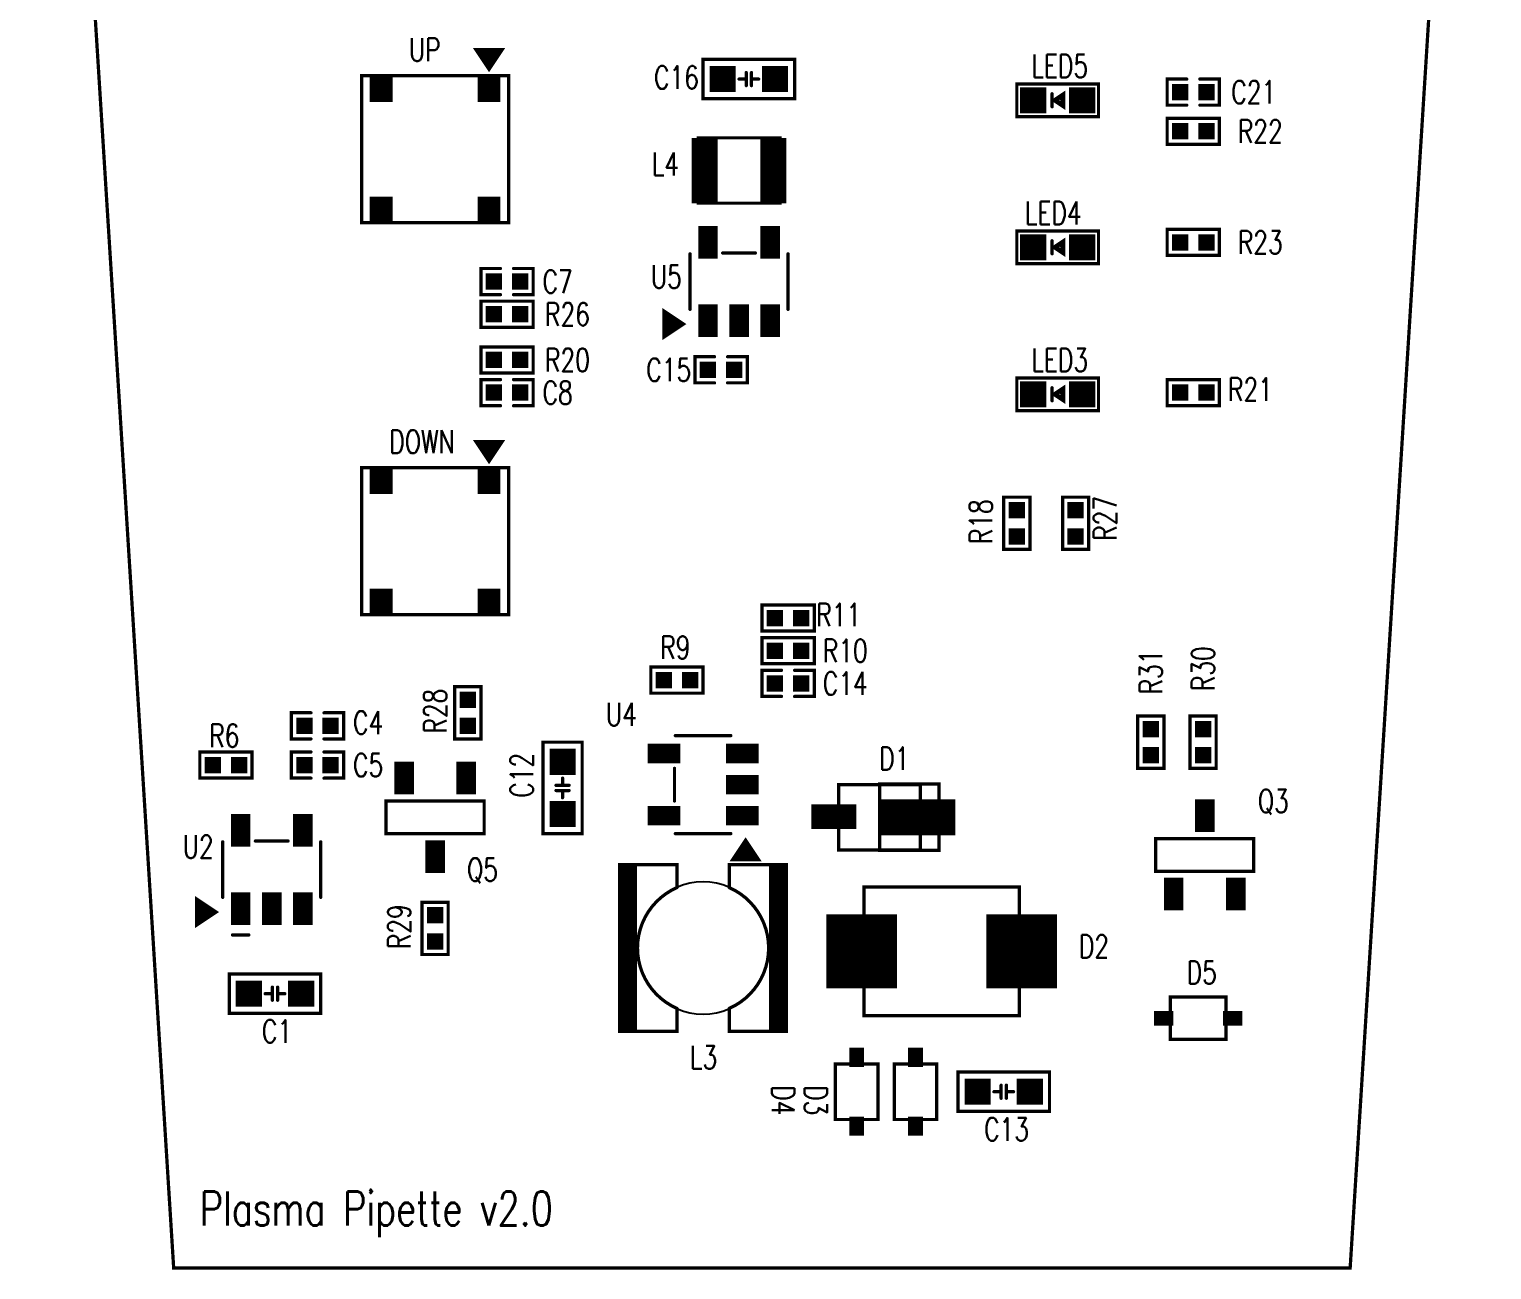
# Model space of a CAD drawing. Extents: x -5.3 to 40.5, y -0.1 to 73.1.
# Drawn here: x -4.42 to 40.33, y -0.05 to 37.93 of the extents above; entities that cross this region are included whole.
import ezdxf
from ezdxf.enums import TextEntityAlignment as Align

# ---------------------------------------------------------------- set-up
doc = ezdxf.new("R2010")
doc.units = 0
for name, pattern in [('KEEPOUT_00001000$0', [2, 1, 1]), ('TRMIDX_0', [2, 1, 1]), ('TRMIDX_1', [2, 1, 1])]:
    doc.linetypes.add(name, pattern=pattern)
for name, color, linetype in [('BOARD_OUTLINE_00', 254, 'CONTINUOUS'), ('DRIL_NPLTE_THRU_01', 96, 'CONTINUOUS'), ('DRIL_PLTE_THRU_01', 96, 'CONTINUOUS'), ('KEEPOUT_01', 4, 'CONTINUOUS'), ('PADS_INNER', 3, 'CONTINUOUS'), ('PADS_TOP', 3, 'CONTINUOUS'), ('PART_NAME_01', 254, 'CONTINUOUS'), ('PART_TOP_2DLINE_00', 255, 'CONTINUOUS'), ('PART_TOP_2DLINE_01', 255, 'CONTINUOUS'), ('PART_TOP_2DLINE_126', 254, 'CONTINUOUS'), ('PART_TOP_COPPER_01', 255, 'CONTINUOUS'), ('TEXT_126', 254, 'CONTINUOUS')]:
    doc.layers.add(name, color=color, linetype=linetype)
doc.styles.add('W0$1', font='simplex', dxfattribs={"width": 0.75})

# ---------------------------------------------------------------- blocks, each defined once
blk = doc.blocks.new('SMOOTH_0$1')
at = {"const_width": 0.05}
blk.add_lwpolyline([(-0.025, 0, 1), (0.025, 0, 1)], format="xyb", close=True, dxfattribs=at)
blk = doc.blocks.new('BOARD_1')
at = {"layer": 'BOARD_OUTLINE_00', "const_width": 0.1}
blk.add_lwpolyline([(0, -1), (36, -1), (40.28, 67.087, 0.432739), (38.483, 69), (20, 69), (20, 68.94, -0.969914), (18, 68.94), (18, 69), (-2.483, 69, 0.432739), (-4.28, 67.087), (-3.925, 61.595), (-3.92, 61.58), (-3.92, 61.17, -0.414214), (-4.12, 60.97), (-4.17, 60.97, 0.414214), (-4.37, 60.77), (-4.37, 53.3, 0.414214), (-4.07, 53), (-3.67, 53, -0.414214), (-3.37, 52.7), (-3.37, 52.633), (-3.34, 52.26)], format="xyb", close=True, dxfattribs=at)
at = {"layer": 'BOARD_OUTLINE_00'}
for p in [(40.28, 67.087), (0, -1), (36, -1)]:
    blk.add_blockref('SMOOTH_0$1', p, dxfattribs=at)
blk = doc.blocks.new('PART_BODY_TOP_2')
at = {"layer": 'PART_TOP_2DLINE_01', "const_width": 0.1}
for points in [[(-0.2, 0.4), (-0.8, 0.4), (-0.8, -0.4), (-0.2, -0.4)], [(0.2, 0.4), (0.8, 0.4), (0.8, -0.4), (0.2, -0.4)]]:
    blk.add_lwpolyline(points, dxfattribs=at)
at = {"layer": 'PART_TOP_2DLINE_01'}
for p in [(-0.8, 0.4), (-0.2, 0.4), (0.2, 0.4), (0.8, 0.4), (-0.8, -0.4), (-0.2, -0.4), (0.2, -0.4), (0.8, -0.4)]:
    blk.add_blockref('SMOOTH_0$1', p, dxfattribs=at)
blk = doc.blocks.new('DRIL_HOLE_0')
blk.add_lwpolyline([(0, 0, 1), (0, 0, 1)], format="xyb", close=True)
blk = doc.blocks.new('PAD_0')
blk.add_lwpolyline([(0, 0, 1), (0, 0, 1)], format="xyb", close=True)
blk = doc.blocks.new('PAD_1')
at = {"const_width": 0.5}
blk.add_lwpolyline([(-0.25, 0), (0.25, 0)], dxfattribs=at)
blk = doc.blocks.new('STK_TOP_5')
at = {"layer": 'DRIL_NPLTE_THRU_01'}
blk.add_blockref('DRIL_HOLE_0', (0, 0), dxfattribs=at)
at = {"layer": 'PADS_INNER'}
blk.add_blockref('PAD_0', (0, 0), dxfattribs=at)
at = {"layer": 'PADS_TOP'}
blk.add_blockref('PAD_1', (0, 0), dxfattribs=at)
blk = doc.blocks.new('SYM_TOP_4')
for name, p in [('PART_BODY_TOP_2', (0, 0)), ('STK_TOP_5', (-0.4, 0)), ('STK_TOP_5', (0.4, 0))]:
    blk.add_blockref(name, p)
blk = doc.blocks.new('PART_TOP_0')
blk.add_blockref('SYM_TOP_4', (0, 0))
at = {"layer": 'PART_NAME_01', "style": 'W0$1', "width": 0.75}
blk.add_text('C14', height=0.7, rotation=-180, dxfattribs=at).set_placement((-1.75, 0), align=Align.MIDDLE_CENTER)
blk = doc.blocks.new('PART_TOP_1')
blk.add_blockref('SYM_TOP_4', (0, 0))
at = {"layer": 'PART_NAME_01', "style": 'W0$1', "width": 0.75}
blk.add_text('C15', height=0.7, dxfattribs=at).set_placement((-1.6, 0), align=Align.MIDDLE_CENTER)
blk = doc.blocks.new('PART_TOP_5')
blk.add_blockref('SYM_TOP_4', (0, 0))
at = {"layer": 'PART_NAME_01', "style": 'W0$1', "width": 0.75}
blk.add_text('C21', height=0.7, rotation=-180, dxfattribs=at).set_placement((-1.85, 0), align=Align.MIDDLE_CENTER)
blk = doc.blocks.new('PART_TOP_10')
blk.add_blockref('SYM_TOP_4', (0, 0))
at = {"layer": 'PART_NAME_01', "style": 'W0$1', "width": 0.75}
blk.add_text('C4', height=0.7, dxfattribs=at).set_placement((1.55, 0.1), align=Align.MIDDLE_CENTER)
blk = doc.blocks.new('PART_TOP_11')
blk.add_blockref('SYM_TOP_4', (0, 0))
at = {"layer": 'PART_NAME_01', "style": 'W0$1', "width": 0.75}
blk.add_text('C5', height=0.7, dxfattribs=at).set_placement((1.55, 0), align=Align.MIDDLE_CENTER)
blk = doc.blocks.new('PART_BODY_TOP_3')
at = {"layer": 'PART_TOP_2DLINE_00', "const_width": 0.1}
blk.add_lwpolyline([(-1.4, 0.6), (1.4, 0.6), (1.4, -0.6), (-1.4, -0.6)], close=True, dxfattribs=at)
for points in [[(-0.3, 0), (-0.08, 0)], [(-0.08, 0.2), (-0.08, -0.2)], [(0.08, 0.2), (0.08, -0.2)], [(0.08, 0), (0.3, 0)]]:
    blk.add_lwpolyline(points, dxfattribs=at)
at = {"layer": 'PART_TOP_2DLINE_00'}
for p in [(-1.4, 0.6), (1.4, 0.6), (-0.3, 0), (-0.08, 0.2), (-0.08, 0), (0.08, 0.2), (0.08, 0), (0.3, 0), (-0.08, -0.2), (0.08, -0.2), (-1.4, -0.6), (1.4, -0.6)]:
    blk.add_blockref('SMOOTH_0$1', p, dxfattribs=at)
blk = doc.blocks.new('PAD_2')
at = {"const_width": 0.8}
blk.add_lwpolyline([(-0.4, 0), (0.4, 0)], dxfattribs=at)
blk = doc.blocks.new('STK_TOP_6')
at = {"layer": 'DRIL_NPLTE_THRU_01'}
blk.add_blockref('DRIL_HOLE_0', (0, 0), dxfattribs=at)
at = {"layer": 'PADS_INNER'}
blk.add_blockref('PAD_0', (0, 0), dxfattribs=at)
at = {"layer": 'PADS_TOP'}
blk.add_blockref('PAD_2', (0, 0), dxfattribs=at)
blk = doc.blocks.new('SYM_TOP_5')
for name, p in [('PART_BODY_TOP_3', (0, 0)), ('STK_TOP_6', (-0.8, 0)), ('STK_TOP_6', (0.8, 0))]:
    blk.add_blockref(name, p)
blk = doc.blocks.new('PART_TOP_13')
blk.add_blockref('SYM_TOP_5', (0, 0))
at = {"layer": 'PART_NAME_01', "style": 'W0$1', "width": 0.75}
blk.add_text('C1', height=0.7, rotation=180, dxfattribs=at).set_placement((0.4, 1.5))
blk = doc.blocks.new('PART_TOP_14')
blk.add_blockref('SYM_TOP_5', (0, 0))
at = {"layer": 'PART_NAME_01', "style": 'W0$1', "width": 0.75}
blk.add_text('C12', height=0.7, dxfattribs=at).set_placement((-0.3, 0.9))
blk = doc.blocks.new('PART_TOP_15')
blk.add_blockref('SYM_TOP_5', (0, 0))
at = {"layer": 'PART_NAME_01', "style": 'W0$1', "width": 0.75}
blk.add_text('C13', height=0.7, dxfattribs=at).set_placement((-0.6, -1.5))
blk = doc.blocks.new('PART_TOP_16')
blk.add_blockref('SYM_TOP_5', (0, 0))
at = {"layer": 'PART_NAME_01', "style": 'W0$1', "width": 0.75}
blk.add_text('C16', height=0.7, rotation=180, dxfattribs=at).set_placement((2.9, 0.3))
blk = doc.blocks.new('PART_BODY_TOP_21')
at = {"layer": 'PART_TOP_2DLINE_01', "const_width": 0.1}
for points in [[(-1.5, 0.85), (-1.5, -0.85)], [(-0.5, 0.875), (0.5, 0.875)], [(1.5, 0.85), (1.5, -0.85)], [(-2.3, -1), (-2.15, -1)], [(-2.3, -1.1), (-2, -1.1)], [(-2.3, -1.2), (-1.85, -1.2)], [(-2.3, -1.3), (-1.7, -1.3)], [(-2.3, -1.4), (-1.85, -1.4)], [(-2.3, -1.5), (-2, -1.5)], [(-2.3, -1.6), (-2.15, -1.6)]]:
    blk.add_lwpolyline(points, dxfattribs=at)
blk.add_lwpolyline([(-2.3, -0.9), (-1.7, -1.3), (-2.3, -1.7)], close=True, dxfattribs=at)
at = {"layer": 'PART_TOP_2DLINE_01'}
for p in [(-1.5, 0.85), (-0.5, 0.875), (0.5, 0.875), (1.5, 0.85), (-2.3, -0.9), (-1.5, -0.85), (1.5, -0.85), (-2.3, -1), (-2.3, -1.1), (-2.3, -1.2), (-2.3, -1.3), (-2.15, -1), (-2, -1.1), (-1.85, -1.2), (-1.7, -1.3), (-1.7, -1.3), (-2.3, -1.4), (-2.3, -1.5), (-2.3, -1.6), (-2.3, -1.7), (-2.15, -1.6), (-2, -1.5), (-1.85, -1.4)]:
    blk.add_blockref('SMOOTH_0$1', p, dxfattribs=at)
blk = doc.blocks.new('PAD_3')
at = {"const_width": 0.6}
blk.add_lwpolyline([(-0.5, 0), (0.5, 0)], dxfattribs=at)
blk = doc.blocks.new('STK_TOP_7')
at = {"layer": 'DRIL_NPLTE_THRU_01'}
blk.add_blockref('DRIL_HOLE_0', (0, 0), dxfattribs=at)
at = {"layer": 'PADS_INNER'}
blk.add_blockref('PAD_0', (0, 0), dxfattribs=at)
at = {"layer": 'PADS_TOP', "rotation": 90}
blk.add_blockref('PAD_3', (0, 0), dxfattribs=at)
blk = doc.blocks.new('SYM_TOP_23')
for name, p in [('STK_TOP_7', (-0.95, 1.2)), ('STK_TOP_7', (0.95, 1.2)), ('PART_BODY_TOP_21', (0, 0)), ('STK_TOP_7', (-0.95, -1.2)), ('STK_TOP_7', (0, -1.2)), ('STK_TOP_7', (0.95, -1.2))]:
    blk.add_blockref(name, p)
blk = doc.blocks.new('PART_TOP_18')
blk.add_blockref('SYM_TOP_23', (0, 0))
at = {"layer": 'PART_NAME_01', "style": 'W0$1', "width": 0.75}
blk.add_text('U4', height=0.7, rotation=-90, dxfattribs=at).set_placement((2.15, 2.5), align=Align.MIDDLE_CENTER)
blk = doc.blocks.new('PART_BODY_TOP_4')
at = {"layer": 'PART_TOP_2DLINE_00', "const_width": 0.1}
for points in [[(-1.5, 0.85), (-1.5, -0.85)], [(-0.5, 0.875), (0.5, 0.875)], [(1.5, 0.85), (1.5, -0.85)], [(-2.3, -1), (-2.15, -1)], [(-2.3, -1.1), (-2, -1.1)], [(-2.3, -1.2), (-1.85, -1.2)], [(-2.3, -1.3), (-1.7, -1.3)], [(-2.3, -1.4), (-1.85, -1.4)], [(-2.3, -1.5), (-2, -1.5)], [(-2.3, -1.6), (-2.15, -1.6)]]:
    blk.add_lwpolyline(points, dxfattribs=at)
blk.add_lwpolyline([(-2.3, -0.9), (-1.7, -1.3), (-2.3, -1.7)], close=True, dxfattribs=at)
at = {"layer": 'PART_TOP_2DLINE_00'}
for p in [(-1.5, 0.85), (-0.5, 0.875), (0.5, 0.875), (1.5, 0.85), (-2.3, -0.9), (-1.5, -0.85), (1.5, -0.85), (-2.3, -1), (-2.3, -1.1), (-2.3, -1.2), (-2.3, -1.3), (-2.15, -1), (-2, -1.1), (-1.85, -1.2), (-1.7, -1.3), (-1.7, -1.3), (-2.3, -1.4), (-2.3, -1.5), (-2.3, -1.6), (-2.3, -1.7), (-2.15, -1.6), (-2, -1.5), (-1.85, -1.4)]:
    blk.add_blockref('SMOOTH_0$1', p, dxfattribs=at)
blk = doc.blocks.new('SYM_TOP_6')
for name, p in [('STK_TOP_7', (-0.95, 1.2)), ('STK_TOP_7', (0.95, 1.2)), ('PART_BODY_TOP_4', (0, 0)), ('STK_TOP_7', (-0.95, -1.2)), ('STK_TOP_7', (0, -1.2)), ('STK_TOP_7', (0.95, -1.2))]:
    blk.add_blockref(name, p)
blk = doc.blocks.new('PART_TOP_19')
blk.add_blockref('SYM_TOP_6', (0, 0))
at = {"layer": 'PART_NAME_01', "style": 'W0$1', "width": 0.75}
blk.add_text('U5', height=0.7, dxfattribs=at).set_placement((-2.225, 0.15), align=Align.MIDDLE_CENTER)
blk = doc.blocks.new('PART_BODY_TOP_10')
at = {"layer": 'PART_TOP_2DLINE_00', "const_width": 0.1}
blk.add_lwpolyline([(-1.5, 0.5), (1.5, 0.5), (1.5, -0.5), (-1.5, -0.5)], close=True, dxfattribs=at)
at = {"layer": 'PART_TOP_2DLINE_00'}
for p in [(-1.5, 0.5), (1.5, 0.5), (-1.5, -0.5), (1.5, -0.5)]:
    blk.add_blockref('SMOOTH_0$1', p, dxfattribs=at)
blk = doc.blocks.new('SYM_TOP_12')
for name, p in [('STK_TOP_7', (0, 1.2)), ('PART_BODY_TOP_10', (0, 0)), ('STK_TOP_7', (-0.95, -1.2)), ('STK_TOP_7', (0.95, -1.2))]:
    blk.add_blockref(name, p)
blk = doc.blocks.new('PART_TOP_22')
blk.add_blockref('SYM_TOP_12', (0, 0))
at = {"layer": 'PART_NAME_01', "style": 'W0$1', "width": 0.75}
blk.add_text('Q5', height=0.7, rotation=180, dxfattribs=at).set_placement((-1.45, 1.6), align=Align.MIDDLE_CENTER)
blk = doc.blocks.new('PART_BODY_TOP_6')
at = {"layer": 'PART_TOP_2DLINE_01', "const_width": 0.1}
blk.add_lwpolyline([(-0.8, 0.4), (0.8, 0.4), (0.8, -0.4), (-0.8, -0.4)], close=True, dxfattribs=at)
at = {"layer": 'PART_TOP_2DLINE_01'}
for p in [(-0.8, 0.4), (0.8, 0.4), (-0.8, -0.4), (0.8, -0.4)]:
    blk.add_blockref('SMOOTH_0$1', p, dxfattribs=at)
blk = doc.blocks.new('STK_TOP_8')
at = {"layer": 'DRIL_NPLTE_THRU_01'}
blk.add_blockref('DRIL_HOLE_0', (0, 0), dxfattribs=at)
at = {"layer": 'PADS_INNER'}
blk.add_blockref('PAD_0', (0, 0), dxfattribs=at)
at = {"layer": 'PADS_TOP'}
blk.add_blockref('PAD_1', (0, 0), dxfattribs=at)
blk = doc.blocks.new('SYM_TOP_8')
for name, p in [('PART_BODY_TOP_6', (0, 0)), ('STK_TOP_8', (-0.4, 0)), ('STK_TOP_8', (0.4, 0))]:
    blk.add_blockref(name, p)
blk = doc.blocks.new('PART_TOP_24')
blk.add_blockref('SYM_TOP_8', (0, 0))
at = {"layer": 'PART_NAME_01', "style": 'W0$1', "width": 0.75}
blk.add_text('R10', height=0.7, dxfattribs=at).set_placement((1.75, 0), align=Align.MIDDLE_CENTER)
blk = doc.blocks.new('PART_TOP_25')
blk.add_blockref('SYM_TOP_8', (0, 0))
at = {"layer": 'PART_NAME_01', "style": 'W0$1', "width": 0.75}
blk.add_text('R11', height=0.7, rotation=180, dxfattribs=at).set_placement((-1.55, -0.1), align=Align.MIDDLE_CENTER)
blk = doc.blocks.new('PART_TOP_33')
blk.add_blockref('SYM_TOP_8', (0, 0))
at = {"layer": 'PART_NAME_01', "style": 'W0$1', "width": 0.75}
blk.add_text('R28', height=0.7, dxfattribs=at).set_placement((0.05, 1), align=Align.MIDDLE_CENTER)
blk = doc.blocks.new('PART_TOP_34')
blk.add_blockref('SYM_TOP_8', (0, 0))
at = {"layer": 'PART_NAME_01', "style": 'W0$1', "width": 0.75}
blk.add_text('R29', height=0.7, rotation=180, dxfattribs=at).set_placement((-0.05, -1.1), align=Align.MIDDLE_CENTER)
blk = doc.blocks.new('PART_TOP_38')
blk.add_blockref('SYM_TOP_8', (0, 0))
at = {"layer": 'PART_NAME_01', "style": 'W0$1', "width": 0.75}
blk.add_text('R6', height=0.7, rotation=180, dxfattribs=at).set_placement((0.05, -0.9), align=Align.MIDDLE_CENTER)
blk = doc.blocks.new('PART_TOP_41')
blk.add_blockref('SYM_TOP_8', (0, 0))
at = {"layer": 'PART_NAME_01', "style": 'W0$1', "width": 0.75}
blk.add_text('R9', height=0.7, rotation=180, dxfattribs=at).set_placement((0.05, -1), align=Align.MIDDLE_CENTER)
blk = doc.blocks.new('PART_BODY_TOP_9')
at = {"layer": 'PART_TOP_2DLINE_00', "const_width": 0.1}
blk.add_lwpolyline([(-1.25, -1), (1.25, -1), (1.25, 1), (-1.25, 1)], close=True, dxfattribs=at)
at = {"layer": 'PART_TOP_COPPER_01', "linetype": 'TRMIDX_1', "const_width": 0.1}
blk.add_lwpolyline([(0, -1.01), (1.82, -1.01), (1.82, 1.02), (0, 1.02)], close=True, dxfattribs=at)
at = {"layer": 'PART_TOP_2DLINE_00'}
for p in [(-1.25, 1), (1.25, 1), (-1.25, -1), (1.25, -1)]:
    blk.add_blockref('SMOOTH_0$1', p, dxfattribs=at)
at = {"layer": 'PART_TOP_COPPER_01'}
for p in [(0, 1.02), (1.82, 1.02), (0, -1.01), (1.82, -1.01)]:
    blk.add_blockref('SMOOTH_0$1', p, dxfattribs=at)
blk = doc.blocks.new('PAD_6')
at = {"const_width": 0.75}
blk.add_lwpolyline([(-0.69, 0), (0.69, 0)], dxfattribs=at)
blk = doc.blocks.new('STK_TOP_13')
at = {"layer": 'DRIL_PLTE_THRU_01'}
blk.add_blockref('DRIL_HOLE_0', (0, 0), dxfattribs=at)
at = {"layer": 'PADS_INNER'}
blk.add_blockref('PAD_0', (0, 0), dxfattribs=at)
at = {"layer": 'PADS_TOP'}
blk.add_blockref('PAD_6', (0, 0), dxfattribs=at)
blk = doc.blocks.new('PAD_7')
at = {"const_width": 1.1}
blk.add_lwpolyline([(-1.16, 0), (1.16, 0)], dxfattribs=at)
blk = doc.blocks.new('STK_TOP_12')
at = {"layer": 'DRIL_PLTE_THRU_01'}
blk.add_blockref('DRIL_HOLE_0', (0, 0), dxfattribs=at)
at = {"layer": 'PADS_INNER'}
blk.add_blockref('PAD_0', (0, 0), dxfattribs=at)
at = {"layer": 'PADS_TOP'}
blk.add_blockref('PAD_7', (0, 0), dxfattribs=at)
blk = doc.blocks.new('SYM_TOP_11')
for name, p in [('PART_BODY_TOP_9', (0, 0)), ('STK_TOP_12', (1.16, 0)), ('STK_TOP_13', (-1.4, 0.02))]:
    blk.add_blockref(name, p)
blk = doc.blocks.new('PART_TOP_44')
blk.add_blockref('SYM_TOP_11', (0, 0))
at = {"layer": 'PART_NAME_01', "style": 'W0$1', "width": 0.75}
blk.add_text('D1', height=0.7, dxfattribs=at).set_placement((0.45, 1.8), align=Align.MIDDLE_CENTER)
blk = doc.blocks.new('PART_BODY_TOP_11')
at = {"layer": 'PART_TOP_2DLINE_00', "const_width": 0.1}
blk.add_lwpolyline([(-1.25, -1), (1.25, -1), (1.25, 1), (-1.25, 1)], close=True, dxfattribs=at)
at = {"layer": 'PART_TOP_2DLINE_00'}
for p in [(-1.25, 1), (1.25, 1), (-1.25, -1), (1.25, -1)]:
    blk.add_blockref('SMOOTH_0$1', p, dxfattribs=at)
blk = doc.blocks.new('PAD_8')
at = {"const_width": 0.8}
blk.add_lwpolyline([(-1, 0), (1, 0)], dxfattribs=at)
blk = doc.blocks.new('STK_TOP_14')
at = {"layer": 'DRIL_PLTE_THRU_01'}
blk.add_blockref('DRIL_HOLE_0', (0, 0), dxfattribs=at)
at = {"layer": 'PADS_INNER'}
blk.add_blockref('PAD_0', (0, 0), dxfattribs=at)
at = {"layer": 'PADS_TOP', "rotation": 90}
blk.add_blockref('PAD_8', (0, 0), dxfattribs=at)
blk = doc.blocks.new('SYM_TOP_13')
for name, p in [('STK_TOP_14', (-1.05, 0)), ('STK_TOP_14', (1.05, 0)), ('PART_BODY_TOP_11', (0, 0))]:
    blk.add_blockref(name, p)
blk = doc.blocks.new('PART_TOP_45')
blk.add_blockref('SYM_TOP_13', (0, 0))
at = {"layer": 'PART_NAME_01', "style": 'W0$1', "width": 0.75}
blk.add_text('L4', height=0.7, rotation=180, dxfattribs=at).set_placement((2.25, -0.2), align=Align.MIDDLE_CENTER)
blk = doc.blocks.new('PART_BODY_TOP_12')
at = {"layer": 'KEEPOUT_01', "linetype": 'KEEPOUT_00001000$0'}
blk.add_lwpolyline([(-2.025, 0, 1), (2.025, 0, 1)], format="xyb", close=True, dxfattribs=at)
at = {"layer": 'PART_TOP_COPPER_01', "linetype": 'TRMIDX_0', "const_width": 0.1}
blk.add_lwpolyline([(-2.55, 2.55), (-0.8, 2.55), (-0.8, 1.85, 0.651892), (-0.8, -1.85), (-0.8, -2.55), (-2.55, -2.55)], format="xyb", close=True, dxfattribs=at)
at = {"layer": 'PART_TOP_COPPER_01', "linetype": 'TRMIDX_1', "const_width": 0.1}
blk.add_lwpolyline([(0.8, 2.55), (2.55, 2.55), (2.55, -2.55), (0.8, -2.55), (0.8, -1.85, 0.652514), (0.8, 1.85)], format="xyb", close=True, dxfattribs=at)
at = {"layer": 'PART_TOP_COPPER_01'}
for p in [(-2.55, 2.55), (-0.8, 2.55), (0.8, 2.55), (2.55, 2.55), (-0.8, 1.85), (0.8, 1.85), (-0.8, -1.85), (0.8, -1.85), (-2.55, -2.55), (-0.8, -2.55), (0.8, -2.55), (2.55, -2.55)]:
    blk.add_blockref('SMOOTH_0$1', p, dxfattribs=at)
blk = doc.blocks.new('PAD_9')
at = {"const_width": 0.515}
blk.add_lwpolyline([(-2.54, 0), (2.54, 0)], dxfattribs=at)
blk = doc.blocks.new('STK_TOP_15')
at = {"layer": 'DRIL_PLTE_THRU_01'}
blk.add_blockref('DRIL_HOLE_0', (0, 0), dxfattribs=at)
at = {"layer": 'PADS_INNER'}
blk.add_blockref('PAD_0', (0, 0), dxfattribs=at)
at = {"layer": 'PADS_TOP', "rotation": 90}
blk.add_blockref('PAD_9', (0, 0), dxfattribs=at)
blk = doc.blocks.new('SYM_TOP_14')
for name, p in [('STK_TOP_15', (-2.275, 0)), ('STK_TOP_15', (2.275, 0)), ('PART_BODY_TOP_12', (0, 0))]:
    blk.add_blockref(name, p)
blk = doc.blocks.new('PART_TOP_46')
blk.add_blockref('SYM_TOP_14', (0, 0))
at = {"layer": 'PART_NAME_01', "style": 'W0$1', "width": 0.75}
blk.add_text('L3', height=0.7, rotation=180, dxfattribs=at).set_placement((0.4, 3.7))
blk = doc.blocks.new('PART_BODY_TOP_15')
at = {"layer": 'PART_TOP_2DLINE_00', "const_width": 0.1}
for points in [[(-1.5, 0.85), (-1.5, -0.85)], [(-0.5, 0.875), (0.5, 0.875)], [(1.5, 0.85), (1.5, -0.85)], [(-2.3, -1), (-2.15, -1)], [(-2.3, -1.1), (-2, -1.1)], [(-2.3, -1.2), (-1.85, -1.2)], [(-2.3, -1.3), (-1.7, -1.3)], [(-2.3, -1.4), (-1.85, -1.4)], [(-2.3, -1.5), (-2, -1.5)], [(-2.3, -1.6), (-2.15, -1.6)], [(-0.7, -2), (-1.2, -2)]]:
    blk.add_lwpolyline(points, dxfattribs=at)
blk.add_lwpolyline([(-2.3, -0.9), (-1.7, -1.3), (-2.3, -1.7)], close=True, dxfattribs=at)
at = {"layer": 'PART_TOP_2DLINE_00'}
for p in [(-1.5, 0.85), (-0.5, 0.875), (0.5, 0.875), (1.5, 0.85), (-2.3, -0.9), (-1.5, -0.85), (1.5, -0.85), (-2.3, -1), (-2.3, -1.1), (-2.3, -1.2), (-2.3, -1.3), (-2.15, -1), (-2, -1.1), (-1.85, -1.2), (-1.7, -1.3), (-1.7, -1.3), (-2.3, -1.4), (-2.3, -1.5), (-2.3, -1.6), (-2.3, -1.7), (-2.15, -1.6), (-2, -1.5), (-1.85, -1.4), (-1.2, -2), (-0.7, -2)]:
    blk.add_blockref('SMOOTH_0$1', p, dxfattribs=at)
blk = doc.blocks.new('SYM_TOP_17')
for name, p in [('STK_TOP_7', (-0.95, 1.2)), ('STK_TOP_7', (0.95, 1.2)), ('PART_BODY_TOP_15', (0, 0)), ('STK_TOP_7', (-0.95, -1.2)), ('STK_TOP_7', (0, -1.2)), ('STK_TOP_7', (0.95, -1.2))]:
    blk.add_blockref(name, p)
blk = doc.blocks.new('PART_TOP_53')
blk.add_blockref('SYM_TOP_17', (0, 0))
at = {"layer": 'PART_NAME_01', "style": 'W0$1', "width": 0.75}
blk.add_text('U2', height=0.7, dxfattribs=at).set_placement((-2.25, 0.7), align=Align.MIDDLE_CENTER)
blk = doc.blocks.new('PART_TOP_54')
blk.add_blockref('SYM_TOP_8', (0, 0))
at = {"layer": 'PART_NAME_01', "style": 'W0$1', "width": 0.75}
blk.add_text('R18', height=0.7, dxfattribs=at).set_placement((0.05, 1.1), align=Align.MIDDLE_CENTER)
blk = doc.blocks.new('PART_TOP_55')
blk.add_blockref('SYM_TOP_8', (0, 0))
at = {"layer": 'PART_NAME_01', "style": 'W0$1', "width": 0.75}
blk.add_text('R27', height=0.7, dxfattribs=at).set_placement((0.15, -0.9), align=Align.MIDDLE_CENTER)
blk = doc.blocks.new('PART_TOP_59')
blk.add_blockref('SYM_TOP_8', (0, 0))
at = {"layer": 'PART_NAME_01', "style": 'W0$1', "width": 0.75}
blk.add_text('R31', height=0.7, dxfattribs=at).set_placement((2.15, 0), align=Align.MIDDLE_CENTER)
blk = doc.blocks.new('PART_BODY_TOP_18')
at = {"layer": 'PART_TOP_2DLINE_01', "const_width": 0.1}
blk.add_lwpolyline([(-3.05, 2.05), (-2.45, 1.65), (-3.05, 1.25)], close=True, dxfattribs=at)
for points in [[(-3.05, 1.95), (-2.9, 1.95)], [(-3.05, 1.85), (-2.75, 1.85)], [(-3.05, 1.75), (-2.6, 1.75)], [(-3.05, 1.65), (-2.45, 1.65)], [(-3.05, 1.55), (-2.6, 1.55)], [(-3.05, 1.45), (-2.75, 1.45)], [(-3.05, 1.35), (-2.9, 1.35)]]:
    blk.add_lwpolyline(points, dxfattribs=at)
at = {"layer": 'PART_TOP_2DLINE_126', "const_width": 0.1}
for points in [[(-2.25, 2.25), (2.25, 2.25), (2.25, -2.25), (-2.25, -2.25)], [(-2.25, -2.25), (2.25, -2.25), (2.25, 2.25), (-2.25, 2.25)]]:
    blk.add_lwpolyline(points, close=True, dxfattribs=at)
at = {"layer": 'PART_TOP_2DLINE_01'}
for p in [(-3.05, 2.05), (-3.05, 1.95), (-3.05, 1.85), (-3.05, 1.75), (-2.9, 1.95), (-2.75, 1.85), (-2.6, 1.75), (-3.05, 1.65), (-3.05, 1.55), (-3.05, 1.45), (-3.05, 1.35), (-2.9, 1.35), (-2.75, 1.45), (-2.6, 1.55), (-2.45, 1.65), (-2.45, 1.65), (-3.05, 1.25)]:
    blk.add_blockref('SMOOTH_0$1', p, dxfattribs=at)
at = {"layer": 'PART_TOP_2DLINE_126'}
for p in [(-2.25, 2.25), (-2.25, 2.25), (2.25, 2.25), (2.25, 2.25), (-2.25, -2.25), (-2.25, -2.25), (2.25, -2.25), (2.25, -2.25)]:
    blk.add_blockref('SMOOTH_0$1', p, dxfattribs=at)
blk = doc.blocks.new('PAD_15')
at = {"const_width": 0.7}
blk.add_lwpolyline([(-0.425, 0), (0.425, 0)], dxfattribs=at)
blk = doc.blocks.new('STK_TOP_22')
at = {"layer": 'DRIL_NPLTE_THRU_01'}
blk.add_blockref('DRIL_HOLE_0', (0, 0), dxfattribs=at)
at = {"layer": 'PADS_INNER'}
blk.add_blockref('PAD_0', (0, 0), dxfattribs=at)
at = {"layer": 'PADS_TOP'}
blk.add_blockref('PAD_15', (0, 0), dxfattribs=at)
blk = doc.blocks.new('SYM_TOP_20')
for name, p in [('PART_BODY_TOP_18', (0, 0)), ('STK_TOP_22', (-1.875, 1.65)), ('STK_TOP_22', (1.875, 1.65)), ('STK_TOP_22', (-1.875, -1.65)), ('STK_TOP_22', (1.875, -1.65))]:
    blk.add_blockref(name, p)
blk = doc.blocks.new('PART_TOP_60')
blk.add_blockref('SYM_TOP_20', (0, 0))
at = {"layer": 'PART_NAME_01', "style": 'W0$1', "width": 0.75}
blk.add_text('UP', height=0.7, rotation=90, dxfattribs=at).set_placement((-2.7, -0.8))
blk = doc.blocks.new('PART_TOP_61')
blk.add_blockref('SYM_TOP_20', (0, 0))
at = {"layer": 'PART_NAME_01', "style": 'W0$1', "width": 0.75}
blk.add_text('DOWN', height=0.7, rotation=90, dxfattribs=at).set_placement((-2.7, -1.4))
blk = doc.blocks.new('PART_TOP_62')
blk.add_blockref('SYM_TOP_8', (0, 0))
at = {"layer": 'PART_NAME_01', "style": 'W0$1', "width": 0.75}
blk.add_text('R21', height=0.7, dxfattribs=at).set_placement((1.75, 0.1), align=Align.MIDDLE_CENTER)
blk = doc.blocks.new('PART_TOP_63')
blk.add_blockref('SYM_TOP_8', (0, 0))
at = {"layer": 'PART_NAME_01', "style": 'W0$1', "width": 0.75}
blk.add_text('R22', height=0.7, dxfattribs=at).set_placement((2.05, 0), align=Align.MIDDLE_CENTER)
blk = doc.blocks.new('PART_TOP_64')
blk.add_blockref('SYM_TOP_8', (0, 0))
at = {"layer": 'PART_NAME_01', "style": 'W0$1', "width": 0.75}
blk.add_text('R23', height=0.7, dxfattribs=at).set_placement((2.05, 0), align=Align.MIDDLE_CENTER)
blk = doc.blocks.new('PART_BODY_TOP_19')
at = {"layer": 'PART_TOP_2DLINE_01', "const_width": 0.1}
for points in [[(-1.249, 0.5), (1.25, 0.5), (1.25, -0.501), (-1.249, -0.501)], [(-0.12, 0), (0.18, 0.2), (0.18, -0.2)]]:
    blk.add_lwpolyline(points, close=True, dxfattribs=at)
for points in [[(-0.17, 0.2), (-0.17, -0.2)], [(0, 0), (0.11, 0.07), (0.11, -0.07), (0, 0)]]:
    blk.add_lwpolyline(points, dxfattribs=at)
at = {"layer": 'PART_TOP_2DLINE_01'}
for p in [(-1.249, 0.5), (1.25, 0.5), (-0.17, 0.2), (-0.12, 0), (0, 0), (0, 0), (0.11, 0.07), (0.18, 0.2), (-0.17, -0.2), (0.11, -0.07), (0.18, -0.2), (-1.249, -0.501), (1.25, -0.501)]:
    blk.add_blockref('SMOOTH_0$1', p, dxfattribs=at)
blk = doc.blocks.new('STK_TOP_23')
at = {"layer": 'DRIL_NPLTE_THRU_01'}
blk.add_blockref('DRIL_HOLE_0', (0, 0), dxfattribs=at)
at = {"layer": 'PADS_INNER'}
blk.add_blockref('PAD_0', (0, 0), dxfattribs=at)
at = {"layer": 'PADS_TOP'}
blk.add_blockref('PAD_2', (0, 0), dxfattribs=at)
blk = doc.blocks.new('SYM_TOP_21')
for name, p in [('PART_BODY_TOP_19', (0, 0)), ('STK_TOP_23', (-0.75, 0)), ('STK_TOP_23', (0.75, 0))]:
    blk.add_blockref(name, p)
blk = doc.blocks.new('PART_TOP_65')
blk.add_blockref('SYM_TOP_21', (0, 0))
at = {"layer": 'PART_NAME_01', "style": 'W0$1', "width": 0.75}
blk.add_text('LED3', height=0.7, dxfattribs=at).set_placement((-0.8, 0.7))
blk = doc.blocks.new('PART_TOP_66')
blk.add_blockref('SYM_TOP_21', (0, 0))
at = {"layer": 'PART_NAME_01', "style": 'W0$1', "width": 0.75}
blk.add_text('LED4', height=0.7, dxfattribs=at).set_placement((-1, 0.7))
blk = doc.blocks.new('PART_TOP_67')
blk.add_blockref('SYM_TOP_21', (0, 0))
at = {"layer": 'PART_NAME_01', "style": 'W0$1', "width": 0.75}
blk.add_text('LED5', height=0.7, dxfattribs=at).set_placement((-0.8, 0.7))
blk = doc.blocks.new('PART_TOP_70')
blk.add_blockref('SYM_TOP_4', (0, 0))
at = {"layer": 'PART_NAME_01', "style": 'W0$1', "width": 0.75}
blk.add_text('C7', height=0.7, rotation=-180, dxfattribs=at).set_placement((-1.55, 0), align=Align.MIDDLE_CENTER)
blk = doc.blocks.new('PART_TOP_71')
blk.add_blockref('SYM_TOP_4', (0, 0))
at = {"layer": 'PART_NAME_01', "style": 'W0$1', "width": 0.75}
blk.add_text('C8', height=0.7, rotation=-180, dxfattribs=at).set_placement((-1.55, 0), align=Align.MIDDLE_CENTER)
blk = doc.blocks.new('PART_TOP_72')
blk.add_blockref('SYM_TOP_8', (0, 0))
at = {"layer": 'PART_NAME_01', "style": 'W0$1', "width": 0.75}
blk.add_text('R20', height=0.7, dxfattribs=at).set_placement((1.85, 0), align=Align.MIDDLE_CENTER)
blk = doc.blocks.new('PART_TOP_73')
blk.add_blockref('SYM_TOP_8', (0, 0))
at = {"layer": 'PART_NAME_01', "style": 'W0$1', "width": 0.75}
blk.add_text('R26', height=0.7, dxfattribs=at).set_placement((1.85, 0), align=Align.MIDDLE_CENTER)
blk = doc.blocks.new('PART_BODY_TOP_5')
at = {"layer": 'PART_TOP_2DLINE_00', "const_width": 0.1}
blk.add_lwpolyline([(-1.5, 0.5), (1.5, 0.5), (1.5, -0.5), (-1.5, -0.5)], close=True, dxfattribs=at)
at = {"layer": 'PART_TOP_2DLINE_00'}
for p in [(-1.5, 0.5), (1.5, 0.5), (-1.5, -0.5), (1.5, -0.5)]:
    blk.add_blockref('SMOOTH_0$1', p, dxfattribs=at)
blk = doc.blocks.new('SYM_TOP_7')
for name, p in [('STK_TOP_7', (0, 1.2)), ('PART_BODY_TOP_5', (0, 0)), ('STK_TOP_7', (-0.95, -1.2)), ('STK_TOP_7', (0.95, -1.2))]:
    blk.add_blockref(name, p)
blk = doc.blocks.new('PART_TOP_74')
blk.add_blockref('SYM_TOP_7', (0, 0))
at = {"layer": 'PART_NAME_01', "style": 'W0$1', "width": 0.75}
blk.add_text('Q3', height=0.7, dxfattribs=at).set_placement((2.1, 1.65), align=Align.MIDDLE_CENTER)
blk = doc.blocks.new('PART_TOP_75')
blk.add_blockref('SYM_TOP_8', (0, 0))
at = {"layer": 'PART_NAME_01', "style": 'W0$1', "width": 0.75}
blk.add_text('R30', height=0.7, dxfattribs=at).set_placement((2.25, 0), align=Align.MIDDLE_CENTER)
blk = doc.blocks.new('PART_BODY_TOP_20')
at = {"layer": 'PART_TOP_2DLINE_00', "const_width": 0.1}
blk.add_lwpolyline([(-2.375, -1.97), (2.375, -1.97), (2.375, 1.97), (-2.375, 1.97)], close=True, dxfattribs=at)
at = {"layer": 'PART_TOP_2DLINE_00'}
for p in [(-2.375, 1.97), (2.375, 1.97), (-2.375, -1.97), (2.375, -1.97)]:
    blk.add_blockref('SMOOTH_0$1', p, dxfattribs=at)
blk = doc.blocks.new('PAD_17')
blk.add_lwpolyline([(0, 0), (0, 0)])
blk = doc.blocks.new('PAD_18')
at = {"const_width": 2.16}
blk.add_lwpolyline([(-1.13, 0), (1.13, 0)], dxfattribs=at)
blk = doc.blocks.new('STK_TOP_24')
at = {"layer": 'DRIL_PLTE_THRU_01'}
blk.add_blockref('DRIL_HOLE_0', (0, 0), dxfattribs=at)
at = {"layer": 'PADS_INNER'}
blk.add_blockref('PAD_17', (0, 0), dxfattribs=at)
at = {"layer": 'PADS_TOP', "rotation": 90}
blk.add_blockref('PAD_18', (0, 0), dxfattribs=at)
blk = doc.blocks.new('SYM_TOP_22')
for name, p in [('STK_TOP_24', (-2.45, 0)), ('PART_BODY_TOP_20', (0, 0)), ('STK_TOP_24', (2.45, 0))]:
    blk.add_blockref(name, p)
blk = doc.blocks.new('PART_TOP_76')
blk.add_blockref('SYM_TOP_22', (0, 0))
at = {"layer": 'PART_NAME_01', "style": 'W0$1', "width": 0.75}
blk.add_text('D2', height=0.7, rotation=180, dxfattribs=at).set_placement((-4.2, 0.2))
blk = doc.blocks.new('PART_BODY_TOP_25')
at = {"layer": 'PART_TOP_2DLINE_00', "const_width": 0.1}
blk.add_lwpolyline([(-0.85, -0.65), (0.85, -0.65), (0.85, 0.65), (-0.85, 0.65)], close=True, dxfattribs=at)
at = {"layer": 'PART_TOP_2DLINE_00'}
for p in [(-0.85, 0.65), (0.85, 0.65), (-0.85, -0.65), (0.85, -0.65)]:
    blk.add_blockref('SMOOTH_0$1', p, dxfattribs=at)
blk = doc.blocks.new('PAD_25')
at = {"const_width": 0.45}
blk.add_lwpolyline([(-0.295, 0), (0.295, 0)], dxfattribs=at)
blk = doc.blocks.new('STK_TOP_31')
at = {"layer": 'DRIL_PLTE_THRU_01'}
blk.add_blockref('DRIL_HOLE_0', (0, 0), dxfattribs=at)
at = {"layer": 'PADS_INNER'}
blk.add_blockref('PAD_0', (0, 0), dxfattribs=at)
at = {"layer": 'PADS_TOP'}
blk.add_blockref('PAD_25', (0, 0), dxfattribs=at)
blk = doc.blocks.new('SYM_TOP_27')
for name, p in [('PART_BODY_TOP_25', (0, 0)), ('STK_TOP_31', (-1.055, 0)), ('STK_TOP_31', (1.055, 0))]:
    blk.add_blockref(name, p)
blk = doc.blocks.new('PART_TOP_82')
blk.add_blockref('SYM_TOP_27', (0, 0))
at = {"layer": 'PART_NAME_01', "style": 'W0$1', "width": 0.75}
blk.add_text('D3', height=0.7, rotation=180, dxfattribs=at).set_placement((0.2, 1.6))
blk = doc.blocks.new('PART_TOP_83')
blk.add_blockref('SYM_TOP_27', (0, 0))
at = {"layer": 'PART_NAME_01', "style": 'W0$1', "width": 0.75}
blk.add_text('D4', height=0.7, rotation=180, dxfattribs=at).set_placement((0.2, 4.4))
blk = doc.blocks.new('PART_TOP_84')
blk.add_blockref('SYM_TOP_27', (0, 0))
at = {"layer": 'PART_NAME_01', "style": 'W0$1', "width": 0.75}
blk.add_text('D5', height=0.7, rotation=180, dxfattribs=at).set_placement((0.35, -1.05))

msp = doc.modelspace()

# ---------------------------------------------------------------- block references
for name, p in [('BOARD_1', (0, 1)), ('PART_TOP_67', (27.05, 35.75)), ('PART_TOP_63', (31.2, 34.8)), ('PART_TOP_66', (27.05, 31.25)), ('PART_TOP_19', (17.3, 30.2)), ('PART_TOP_64', (31.2, 31.4)), ('PART_TOP_73', (10.2, 29.2)), ('PART_TOP_72', (10.2, 27.8)), ('PART_TOP_1', (16.75, 27.5)), ('PART_TOP_65', (27.05, 26.75)), ('PART_TOP_62', (31.2, 26.8)), ('PART_TOP_24', (18.8, 18.9)), ('PART_TOP_10', (4.4, 16.6)), ('PART_TOP_11', (4.4, 15.4)), ('PART_TOP_44', (21.6, 13.8)), ('PART_TOP_74', (31.55, 12.65)), ('PART_TOP_53', (3, 12.2)), ('PART_TOP_15', (25.4, 5.4))]:
    msp.add_blockref(name, p)
for name, p, rotation in [('PART_TOP_60', (8, 34.25), 270), ('PART_TOP_16', (17.6, 36.4), 180), ('PART_TOP_5', (31.2, 36), 180), ('PART_TOP_45', (17.3, 33.6), 180), ('PART_TOP_70', (10.2, 30.2), 180), ('PART_TOP_71', (10.2, 26.8), 180), ('PART_TOP_61', (8, 22.25), 270), ('PART_TOP_54', (25.8, 22.8), 90), ('PART_TOP_55', (27.6, 22.8), 90), ('PART_TOP_25', (18.8, 19.9), 180), ('PART_TOP_41', (15.4, 18), 180), ('PART_TOP_75', (31.5, 16.1), 90), ('PART_TOP_0', (18.8, 17.9), 180), ('PART_TOP_59', (29.9, 16.1), 90), ('PART_TOP_33', (9, 17), 90), ('PART_TOP_18', (16.2, 14.8), 90), ('PART_TOP_38', (1.6, 15.4), 180), ('PART_TOP_14', (11.9, 14.7), 90), ('PART_TOP_22', (8, 13.8), 180), ('PART_TOP_46', (16.2, 9.8), 180), ('PART_TOP_76', (23.5, 9.7), 180), ('PART_TOP_34', (8, 10.4), 270), ('PART_TOP_84', (31.35, 7.65), 180), ('PART_TOP_13', (3.1, 8.4), 180), ('PART_TOP_83', (22.7, 5.4), 90), ('PART_TOP_82', (20.9, 5.4), 90)]:
    msp.add_blockref(name, p, dxfattribs=dict(rotation=rotation))

# ---------------------------------------------------------------- texts
at = {"layer": 'TEXT_126', "style": 'W0$1', "width": 0.75}
msp.add_text('Plasma Pipette v2.0', height=1.05, dxfattribs=at).set_placement((0.8, 1.3))

doc.saveas('drawing.dxf')
